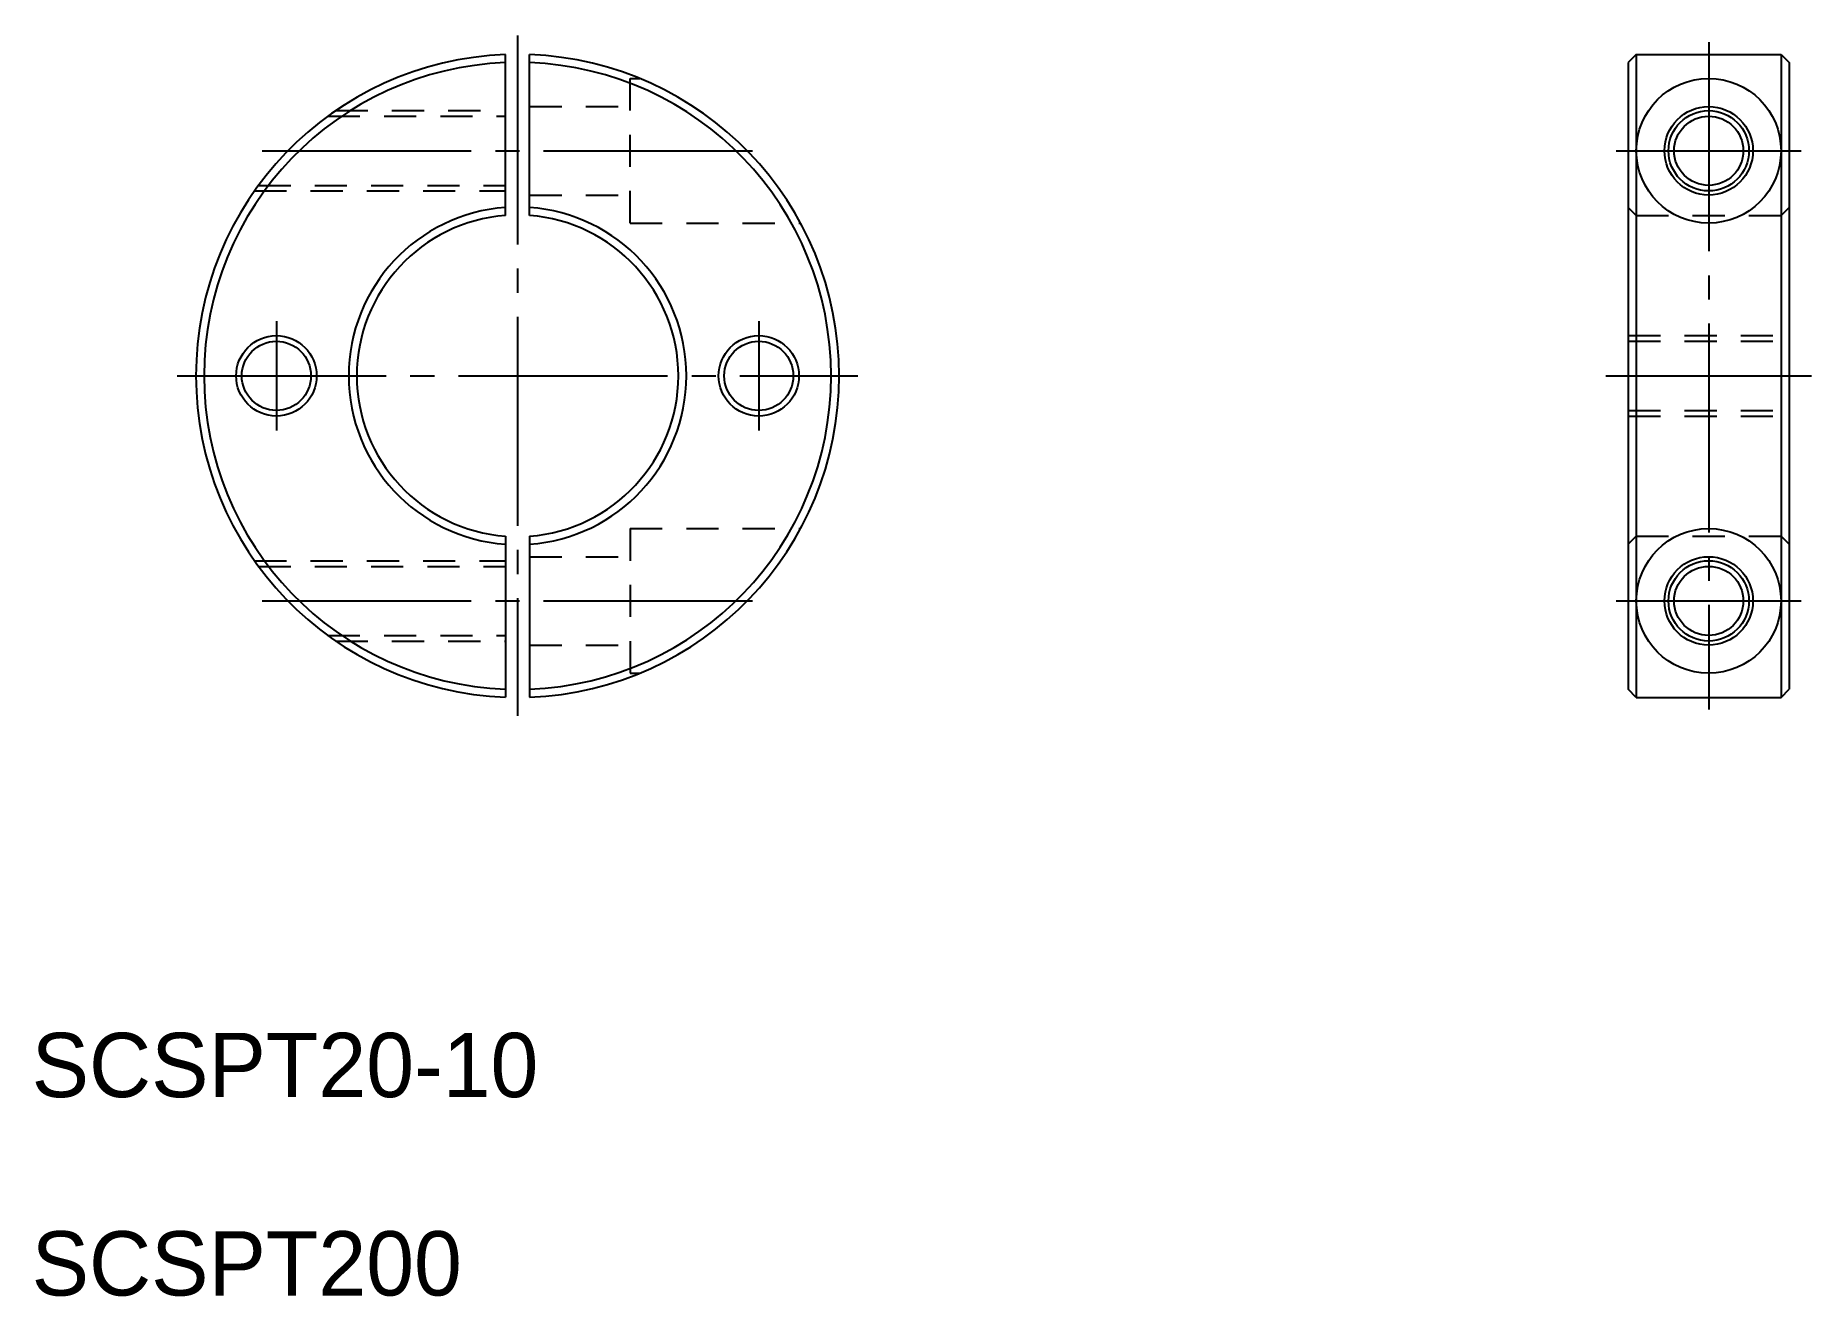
# Model space of a CAD drawing. Extents: x 64 to 174, y 159 to 237.
import ezdxf

# ---------------------------------------------------------------- set-up
doc = ezdxf.new("R2010")
doc.units = 0
doc.linetypes.add('CENTER', pattern=[17.5, 13, -1.5, 1.5, -1.5])
doc.linetypes.add('DASHED', pattern=[3.5, 2, -1.5])
doc.layers.get('0').update_dxf_attribs({"linetype": 'CONTINUOUS'})
doc.layers.add('CENTER', color=1, linetype='CENTER')

msp = doc.modelspace()

# ---------------------------------------------------------------- linework, layer by layer
at = {"color": 7, "linetype": 'CONTINUOUS'}
for p, q in [((93.15, 225.81), (93.15, 235.82)), ((94.65, 225.81), (94.65, 235.82)), ((163.48, 235.83), (162.98, 235.33)), ((162.98, 235.33), (162.98, 196.33)), ((163.48, 235.83), (172.48, 235.83)), ((163.48, 235.83), (163.48, 195.83)), ((172.48, 235.83), (172.48, 195.83)), ((172.48, 235.83), (172.98, 235.33)), ((172.98, 235.33), (172.98, 196.33)), ((93.15, 205.86), (93.15, 195.85)), ((94.65, 205.86), (94.65, 195.85)), ((163.48, 195.83), (162.98, 196.33)), ((163.48, 195.83), (172.48, 195.83)), ((172.48, 195.83), (172.98, 196.33))]:
    msp.add_line(p, q, dxfattribs=at)
at = {"color": 3, "linetype": 'DASHED'}
for p, q in [((100.9, 225.33), (100.9, 234.33)), ((100.9, 234.33), (101.5, 234.33)), ((82.1, 231.98), (93.15, 231.98)), ((82.59, 232.33), (93.15, 232.33)), ((94.65, 232.58), (100.9, 232.58)), ((77.79, 227.68), (93.15, 227.68)), ((77.53, 227.33), (93.15, 227.33)), ((94.65, 227.08), (100.9, 227.08)), ((100.9, 225.33), (111.5, 225.33)), ((162.98, 226.31), (163.48, 225.81)), ((163.48, 225.81), (172.48, 225.81)), ((172.48, 225.81), (172.98, 226.31)), ((162.98, 218.33), (172.98, 218.33)), ((162.98, 217.98), (172.98, 217.98)), ((162.98, 213.68), (172.98, 213.68)), ((162.98, 213.33), (172.98, 213.33)), ((100.9, 206.33), (111.5, 206.33)), ((100.9, 206.33), (100.9, 197.33)), ((162.98, 205.36), (163.48, 205.86)), ((163.48, 205.86), (172.48, 205.86)), ((172.48, 205.86), (172.98, 205.36)), ((94.65, 204.58), (100.9, 204.58)), ((77.53, 204.33), (93.15, 204.33)), ((77.79, 203.98), (93.15, 203.98)), ((82.1, 199.68), (93.15, 199.68)), ((82.59, 199.33), (93.15, 199.33)), ((94.65, 199.08), (100.9, 199.08)), ((100.9, 197.33), (101.5, 197.33))]:
    msp.add_line(p, q, dxfattribs=at)
for p, q in [((93.15, 203.36), (93.15, 203.36)), ((93.15, 200.86), (93.15, 200.86))]:
    msp.add_line(p, q)
for centre, radius in [((167.98, 229.83), 4.5), ((167.98, 229.83), 2.15), ((78.9, 215.83), 2.5), ((78.9, 215.83), 2.15), ((108.9, 215.83), 2.5), ((108.9, 215.83), 2.15), ((167.98, 201.83), 4.5), ((167.98, 201.83), 2.15)]:
    msp.add_circle(centre, radius)
at = {"color": 7, "linetype": 'CONTINUOUS'}
for centre in [(167.98, 229.83), (167.98, 201.83)]:
    msp.add_circle(centre, 2.75, dxfattribs=at)
at = {"color": 3, "linetype": 'CONTINUOUS'}
for centre in [(167.98, 229.83), (167.98, 201.83)]:
    msp.add_circle(centre, 2.5, dxfattribs=at)
at = {"color": 7, "linetype": 'CONTINUOUS'}
for radius, start, end in [(20, 92.1491, 267.8509), (19.5, 92.2042, 267.7958), (20, 272.1491, 87.8509), (19.5, 272.2042, 87.7958), (10.5, 94.096, 265.904), (10, 94.3012, 265.6988), (10.5, 274.096, 85.904), (10, 274.3012, 85.6988)]:
    msp.add_arc((93.9, 215.83), radius, start, end, dxfattribs=at)
at = {"layer": 'CENTER', "color": 1, "linetype": 'CENTER'}
for p, q in [((93.9, 237), (93.9, 194.67)), ((167.98, 236.58), (167.98, 195.08)), ((78.02, 229.83), (109.77, 229.83)), ((162.23, 229.83), (173.73, 229.83)), ((78.9, 219.24), (78.9, 212.43)), ((108.9, 219.24), (108.9, 212.43)), ((72.73, 215.83), (115.06, 215.83)), ((161.58, 215.83), (174.37, 215.83)), ((78.02, 201.83), (109.77, 201.83)), ((162.23, 201.83), (173.73, 201.83))]:
    msp.add_line(p, q, dxfattribs=at)

# ---------------------------------------------------------------- texts
for s, p in [('SCSPT20-10', (63.68, 170.96)), ('SCSPT200', (63.68, 158.62))]:
    msp.add_text(s, height=4).set_placement(p)

doc.saveas('drawing.dxf')
